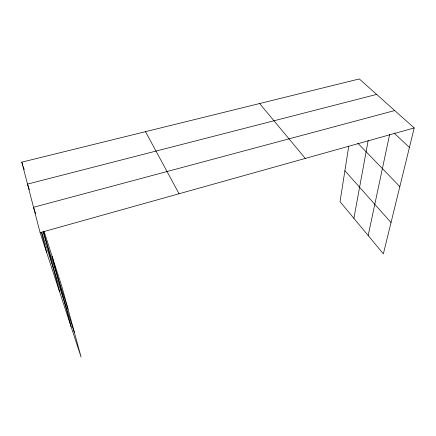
<?xml version="1.0" encoding="UTF-8"?>
<svg xmlns="http://www.w3.org/2000/svg" width="436" height="436" viewBox="0 0 436 436"><rect width="100%" height="100%" fill="white"/><g stroke="black" fill="none" stroke-linecap="round" stroke-linejoin="round"><path stroke-width="0.65" d="M348.756 146.164L340.042 201.666L383.364 253.845L414.2 127.944L359.302 78.954L21.8 162.165L40.128 232.639L81.074 357.046L62.005 287.035L44.161 231.614M353.89 218.343L368.169 140.512M368.169 235.549L389.648 134.408M40.128 232.639L414.2 127.944M394.711 110.553L33.534 207.285L35.616 213.667M376.628 94.416L27.501 184.09L29.354 189.796M394.09 133.056L409.426 147.45M357.803 143.172L399.834 186.592M344.898 170.727L391.032 222.545M259.605 103.534L305.304 158.421M145.51 131.667L179.049 193.758M41.671 232.214L74.327 332.27M43.022 231.99L68.043 309.2M21.8 162.165L22.814 165.309M23.217 166.568L24.231 169.708M52.075 256.205L71.155 326.913M43.415 231.102L59.552 291.662M41.36 232.279L46.657 252.482"/></g></svg>
